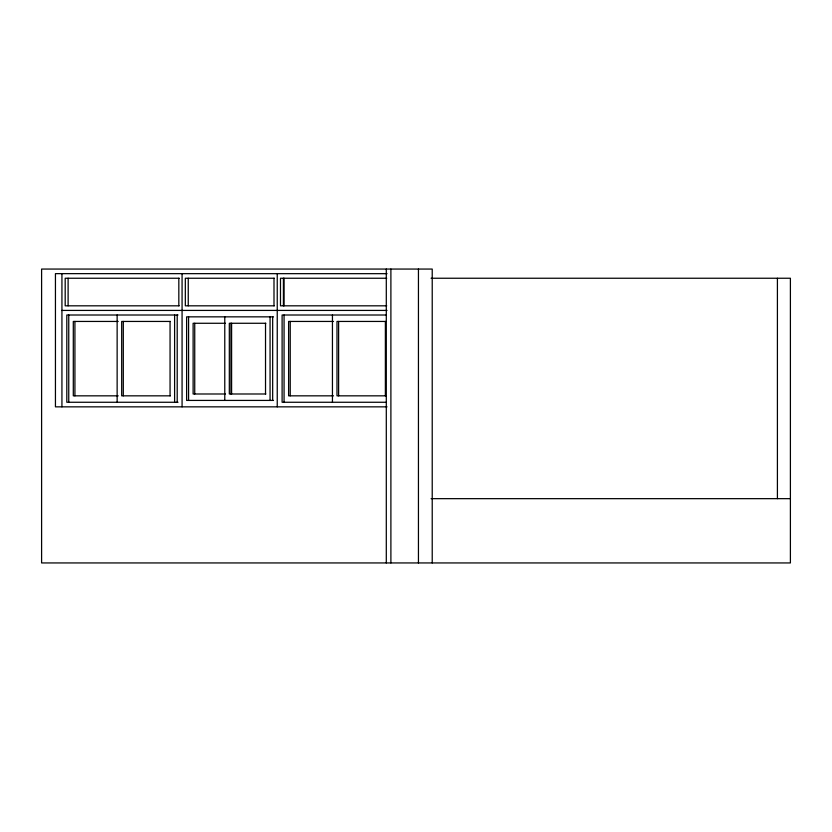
<?xml version="1.0" encoding="UTF-8"?>
<svg xmlns="http://www.w3.org/2000/svg" width="832" height="832" viewBox="0 0 832 832"><rect width="100%" height="100%" fill="white"/><g stroke="black" fill="none" stroke-linecap="round" stroke-linejoin="round"><path stroke-width="1.25" d="M387.046 273.676L55.442 273.645L55.442 406.848L387.046 406.848M179.171 278.242L65.187 278.242L65.187 305.822L179.171 305.822M274.352 278.242L185.328 278.242L185.328 305.822L274.352 305.822M386.734 278.242L280.488 278.242L280.488 305.822L386.734 305.822M431.09 278.242L790.4 278.242L790.4 562.942L41.6 562.942L41.6 269.058L432.224 269.058L432.224 562.942M61.932 310.419L387.046 310.419M178.017 315.006L66.81 315.006L66.81 402.262L178.017 402.262M386.09 315.006L282.11 315.006L282.11 402.262L386.09 402.262M273.478 316.846L186.618 316.846L186.618 400.421L273.478 400.421M118.217 321.443L73.299 321.443L73.299 395.834L118.217 395.834M170.414 321.443L121.68 321.443L121.68 395.834L170.414 395.834M333.518 321.443L288.61 321.443L288.61 395.834L333.518 395.834M385.726 321.443L336.991 321.443L336.991 395.834L385.726 395.834M225.441 323.274L193.118 323.274L193.118 393.994L225.441 393.994M265.855 323.274L229.32 323.274L229.32 393.994L265.855 393.994M431.101 498.659L790.4 498.659M777.41 278.242L777.41 498.659M418.444 269.058L418.444 562.942M390.894 269.058L390.894 562.942M386.298 269.058L386.298 562.942M385.372 321.443L385.372 395.834M338.614 321.443L338.614 395.834M332.446 315.006L332.446 402.262M290.233 321.443L290.233 395.834M284.066 278.242L284.066 305.822M284.066 315.006L284.066 402.262M283.41 278.242L283.41 305.822M277.243 273.676L277.243 406.848M273.998 278.242L273.998 305.822M272.667 316.846L272.667 400.421M270.067 316.846L270.067 400.421M265.522 323.274L265.522 393.994M231.598 323.274L231.598 393.994M230.942 323.274L230.942 393.994M224.775 316.846L224.775 400.421M194.74 323.274L194.74 393.994M188.573 316.846L188.573 400.421M188.25 278.242L188.25 305.822M182.073 273.676L182.073 406.848M178.828 278.242L178.828 305.822M177.206 315.006L177.206 402.262M174.606 315.006L174.606 402.262M170.061 321.443L170.061 395.834M123.302 321.443L123.302 395.834M117.135 315.006L117.135 402.262M74.922 321.443L74.922 395.834M68.754 315.006L68.754 402.262M68.11 278.242L68.11 305.822M61.932 273.676L61.932 406.848"/></g></svg>
